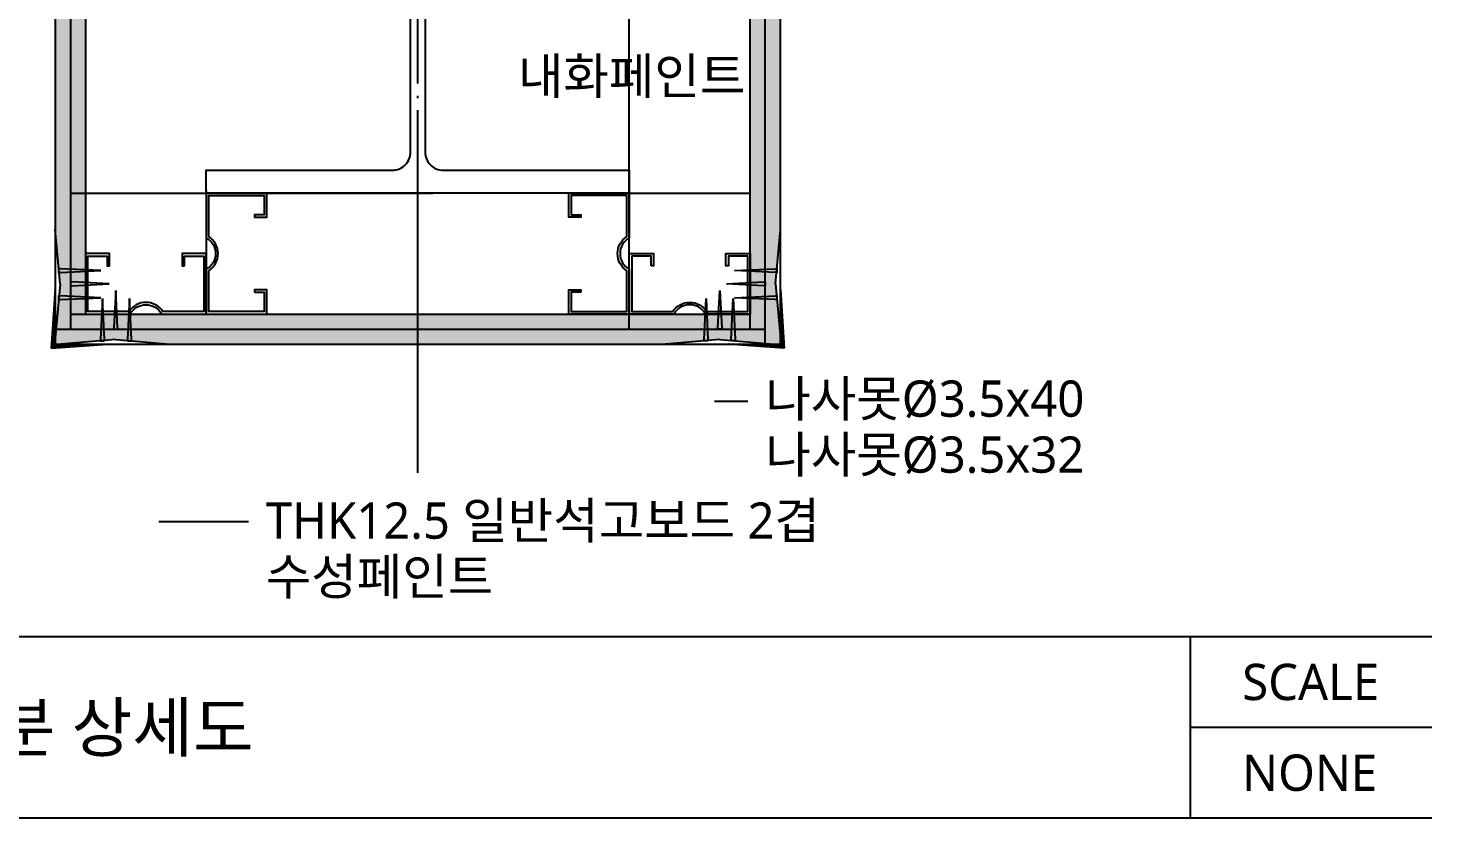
# Model space of a CAD drawing. Header units: millimetres. Extents: x 465 to 41696, y 198 to 5730.
# Drawn here: x 14583 to 15745, y 4350 to 5003 of the extents above; entities that cross this region are included whole.
import ezdxf
from ezdxf.enums import TextEntityAlignment as Align

# ---------------------------------------------------------------- set-up
doc = ezdxf.new("R2010")
doc.units = ezdxf.units.MM
doc.header["$LTSCALE"] = 200
for name, pattern in [('CEN', [62, 60, -1, 0, -1]), ('CEN-GAUN', [32.2, 30, -1, 0.2, -1]), ('HID', [2.3, 1.5, -0.8])]:
    doc.linetypes.add(name, pattern=pattern)
for name, color, linetype in [('01석고보드', 73, 'Continuous'), ('01하지철물', 8, 'Continuous'), ('02 S-COL', 2, 'Continuous'), ('1', 1, 'Continuous'), ('4', 4, 'Continuous'), ('8', 8, 'Continuous'), ('cen', 1, 'CEN'), ('LEAD', 6, 'Continuous'), ('TABLE', 7, 'Continuous'), ('TEXT', 3, 'Continuous')]:
    doc.layers.add(name, color=color, linetype=linetype)
doc.styles.add('스타일1', font='malgun.ttf')
pattern_1 = [(37.5, (21405.579, 3682.869), (-0.314967, 9.634119), [0, -7.6, 0, -8.5, 0, -8.125]), (7.5, (21405.579, 3682.869), (8.848884, 14.11073), [0, -4.1, 0, -6.85, 0, -2.625]), (327.5, (21399.429, 3682.869), (15.570709, 0.028295), [0, -2.5, 0, -9, 0, -11.75]), (317.5, (21399.429, 3682.869), (15.030633, 4.388378), [0, -1.25, 0, -5.9, 0, -6.75])]

msp = doc.modelspace()

# ---------------------------------------------------------------- hatches: boundary and pattern name
at = {"layer": '1'}
h = msp.add_hatch(dxfattribs=at)
h.set_pattern_fill('ANSI31', color=256, scale=0.1, style=0)
h.set_pattern_definition([(225, (24917.97074, 23356.3025), (0.224506403, -0.224506403), [])])
h.paths.add_polyline_path([(14609.7, 4740.2), (14609.7, 4739.1), (14649, 4741.9), (14635.8, 4741.9), (14635.9, 4741.4)])
h.paths.add_polyline_path([(14604, 4741.4), (14605.3, 4771.9), (14605.8, 4771.9), (14605.8, 4787.2), (14602.5, 4738.6), (14609.7, 4739.1), (14609.7, 4740.2), (14605.3, 4740, -1.92106)])
h.paths.add_polyline_path([(14604.4, 4740.8, 5.650939), (14604.8, 4740.5), (14609.7, 4740.7), (14609.7, 4741.9), (14605.8, 4741.9), (14605.8, 4771.9)])
h.paths.add_polyline_path([(14609.7, 4740.7), (14635.8, 4741.9), (14609.7, 4741.9)])
h = msp.add_hatch(dxfattribs=at)
h.set_pattern_fill('ANSI31', color=256, scale=0.1, style=0)
h.set_pattern_definition([(315, (4893.61914, 23356.3025), (-0.224506403, -0.224506403), [])])
h.paths.add_polyline_path([(15201.9, 4740.2), (15201.9, 4739.1), (15162.6, 4741.9), (15175.7, 4741.9), (15175.7, 4741.4)])
h.paths.add_polyline_path([(15207.6, 4741.4), (15206.3, 4771.9), (15205.8, 4771.9), (15205.8, 4787.2), (15209.1, 4738.6), (15201.9, 4739.1), (15201.9, 4740.2), (15206.3, 4740, 1.92106)])
h.paths.add_polyline_path([(15207.2, 4740.8, -5.650939), (15206.8, 4740.5), (15201.9, 4740.7), (15201.9, 4741.9), (15205.8, 4741.9), (15205.8, 4771.9)])
h.paths.add_polyline_path([(15201.9, 4740.7), (15175.7, 4741.9), (15201.9, 4741.9)])
at = {"layer": '8'}
h = msp.add_hatch(dxfattribs=at)
h.set_pattern_fill('AR-SAND', color=256, scale=5, style=0)
h.set_pattern_definition(pattern_1)
h.paths.add_polyline_path([(14618.3, 5341.2), (14610.8, 5341.9), (14605.8, 5341.9), (14605.8, 5336.9), (14609.8, 5291.9), (14605.8, 5246.9), (14605.8, 4836.9), (14609.8, 4791.9), (14606.5, 4754.4), (14618.3, 4754.4)])
h.paths.add_polyline_path([(14630.8, 5329.4), (14618.3, 5329.4), (14618.3, 4766.9), (14630.8, 4766.9)])
h.paths.add_polyline_path([(15193.3, 5329.4), (14630.8, 5329.4), (14630.8, 5316.9), (15193.3, 5316.9)])
h.paths.add_polyline_path([(15205.8, 5336.9), (15205.8, 5341.9), (15200.8, 5341.9), (15155.8, 5337.9), (15110.8, 5341.9), (14700.8, 5341.9), (14655.8, 5337.9), (14618.3, 5341.2), (14618.3, 5329.4), (15205.1, 5329.4)])
h.paths.add_polyline_path([(15193.3, 5316.9), (15180.8, 5316.9), (15180.8, 4754.4), (15193.3, 4754.4)])
h.paths.add_polyline_path([(15205.8, 5246.9), (15201.8, 5291.9), (15205.1, 5329.4), (15193.3, 5329.4), (15193.3, 4742.5), (15200.8, 4741.9), (15205.8, 4741.9), (15205.8, 4746.9), (15201.8, 4791.9), (15205.8, 4836.9)])
h = msp.add_hatch(dxfattribs=at)
h.set_pattern_fill('AR-SAND', color=256, scale=5, style=0)
h.set_pattern_definition(pattern_1)
h.paths.add_polyline_path([(15180.8, 4754.4), (15180.8, 4766.9), (14618.3, 4766.9), (14618.3, 4754.4)])
h = msp.add_hatch(dxfattribs=at)
h.set_pattern_fill('AR-SAND', color=256, scale=5, style=0)
h.set_pattern_definition(pattern_1)
h.paths.add_polyline_path([(15193.3, 4754.4), (14606.5, 4754.4), (14605.8, 4746.9), (14605.8, 4741.9), (14610.8, 4741.9), (14655.8, 4745.9), (14700.8, 4741.9), (15110.8, 4741.9), (15155.8, 4745.9), (15193.3, 4742.5)])

# ---------------------------------------------------------------- linework, layer by layer
at = {"layer": '01석고보드'}
for p, q in [((14618.3, 5341.9), (14618.3, 4754.4)), ((14630.8, 5329.4), (14630.8, 4766.9)), ((15193.3, 4741.9), (15193.3, 5329.4)), ((15180.8, 4754.4), (15180.8, 5316.9)), ((14609.8, 4791.9), (14605.8, 4836.9)), ((15201.8, 4791.9), (15205.8, 4836.9)), ((14609.8, 4791.9), (14605.8, 4746.9)), ((15201.8, 4791.9), (15205.8, 4746.9)), ((14618.3, 4766.9), (15180.8, 4766.9)), ((14605.8, 4754.4), (15193.3, 4754.4)), ((14655.8, 4745.9), (14610.8, 4741.9)), ((14655.8, 4745.9), (14700.8, 4741.9)), ((15155.8, 4745.9), (15110.8, 4741.9)), ((15155.8, 4745.9), (15200.8, 4741.9))]:
    msp.add_line(p, q, dxfattribs=at)
msp.add_lwpolyline([(14605.8, 5341.9), (14605.8, 4741.9), (15205.8, 4741.9), (15205.8, 5341.9)], close=True, dxfattribs=at)
at = {"layer": '01하지철물', "color": 4}
for p, q in [((14608.6, 4804.6), (14608.6, 4801.1)), ((14609.8, 4804.6), (14608.6, 4804.6)), ((14608.6, 4801.1), (14609.8, 4801.1)), ((14609.8, 4804.4), (14609.8, 4804.6)), ((14643.6, 4802.9), (14609.8, 4804.4)), ((14609.8, 4801.3), (14643.6, 4802.9)), ((14609.8, 4801.1), (14609.8, 4801.3)), ((15168, 4802.9), (15201.8, 4804.4)), ((15201.8, 4801.3), (15168, 4802.9)), ((15201.8, 4804.4), (15201.8, 4804.6)), ((15201.8, 4804.6), (15203, 4804.6)), ((15201.8, 4801.1), (15201.8, 4801.3)), ((15203, 4801.1), (15201.8, 4801.1)), ((15203, 4804.6), (15203, 4801.1)), ((14618.3, 4793.6), (14618.3, 4790.1)), ((14619.4, 4793.6), (14618.3, 4793.6)), ((14618.3, 4790.1), (14619.4, 4790.1)), ((14619.4, 4793.4), (14619.4, 4793.6)), ((14650.3, 4791.9), (14619.4, 4793.4)), ((14619.4, 4790.3), (14650.3, 4791.9)), ((14619.4, 4790.1), (14619.4, 4790.3)), ((14655.8, 4786.4), (14654.2, 4755.5)), ((14657.4, 4755.5), (14655.8, 4786.4)), ((15154.2, 4755.5), (15155.8, 4786.4)), ((15155.8, 4786.4), (15157.4, 4755.5)), ((15161.3, 4791.9), (15192.2, 4793.4)), ((15192.2, 4790.3), (15161.3, 4791.9)), ((15192.2, 4793.4), (15192.2, 4793.6)), ((15192.2, 4793.6), (15193.3, 4793.6)), ((15192.2, 4790.1), (15192.2, 4790.3)), ((15193.3, 4790.1), (15192.2, 4790.1)), ((15193.3, 4793.6), (15193.3, 4790.1)), ((14608.6, 4782.1), (14608.6, 4778.6)), ((14609.8, 4782.1), (14608.6, 4782.1)), ((14608.6, 4778.6), (14609.8, 4778.6)), ((14609.8, 4781.9), (14609.8, 4782.1)), ((14643.6, 4780.4), (14609.8, 4781.9)), ((14609.8, 4778.8), (14643.6, 4780.4)), ((14609.8, 4778.6), (14609.8, 4778.8)), ((14644.8, 4779.7), (14643.2, 4745.8)), ((14646.4, 4745.8), (14644.8, 4779.7)), ((14667.3, 4779.7), (14665.7, 4745.8)), ((14668.9, 4745.8), (14667.3, 4779.7)), ((15142.7, 4745.8), (15144.3, 4779.7)), ((15144.3, 4779.7), (15145.9, 4745.8)), ((15165.2, 4745.8), (15166.8, 4779.7)), ((15166.8, 4779.7), (15168.4, 4745.8)), ((15168, 4780.4), (15201.8, 4781.9)), ((15201.8, 4778.8), (15168, 4780.4)), ((15201.8, 4781.9), (15201.8, 4782.1)), ((15201.8, 4782.1), (15203, 4782.1)), ((15201.8, 4778.6), (15201.8, 4778.8)), ((15203, 4778.6), (15201.8, 4778.6)), ((15203, 4782.1), (15203, 4778.6)), ((14654.2, 4755.5), (14654, 4755.5)), ((14654, 4755.5), (14654, 4754.4)), ((14654, 4754.4), (14657.5, 4754.4)), ((14657.5, 4755.5), (14657.4, 4755.5)), ((14657.5, 4754.4), (14657.5, 4755.5)), ((15154, 4755.5), (15154.2, 4755.5)), ((15154, 4754.4), (15154, 4755.5)), ((15157.5, 4754.4), (15154, 4754.4)), ((15157.4, 4755.5), (15157.5, 4755.5)), ((15157.5, 4755.5), (15157.5, 4754.4)), ((14643.2, 4745.8), (14643, 4745.8)), ((14643, 4745.8), (14643, 4744.7)), ((14643, 4744.7), (14646.5, 4744.7)), ((14646.5, 4745.8), (14646.4, 4745.8)), ((14646.5, 4744.7), (14646.5, 4745.8)), ((14665.7, 4745.8), (14665.5, 4745.8)), ((14665.5, 4745.8), (14665.5, 4744.7)), ((14665.5, 4744.7), (14669, 4744.7)), ((14669, 4745.8), (14668.9, 4745.8)), ((14669, 4744.7), (14669, 4745.8)), ((15142.5, 4744.7), (15142.5, 4745.8)), ((15142.5, 4745.8), (15142.7, 4745.8)), ((15146, 4744.7), (15142.5, 4744.7)), ((15145.9, 4745.8), (15146, 4745.8)), ((15146, 4745.8), (15146, 4744.7)), ((15165, 4745.8), (15165.2, 4745.8)), ((15165, 4744.7), (15165, 4745.8)), ((15168.5, 4744.7), (15165, 4744.7)), ((15168.4, 4745.8), (15168.5, 4745.8)), ((15168.5, 4745.8), (15168.5, 4744.7))]:
    msp.add_line(p, q, dxfattribs=at)
at = {"layer": '02 S-COL', "linetype": 'Continuous'}
msp.add_lwpolyline([(14730.8, 5197.9), (14730.8, 5216.9), (15080.8, 5216.9), (15080.8, 5197.9), (14926.8, 5197.9, 0.414214), (14911.8, 5182.9), (14911.8, 4900.9, 0.414214), (14926.8, 4885.9), (15080.8, 4885.9), (15080.8, 4866.9), (14730.8, 4866.9), (14730.8, 4885.9), (14884.8, 4885.9, 0.414214), (14899.8, 4900.9), (14899.8, 5182.9, 0.414214), (14884.8, 5197.9)], format="xyb", close=True, dxfattribs=at)
at = {"layer": '1'}
for p, q in [((14605.8, 4787.2), (14602.5, 4738.6)), ((15205.8, 4787.2), (15209.1, 4738.6)), ((14602.5, 4738.6), (14649, 4741.9)), ((15209.1, 4738.6), (15162.6, 4741.9))]:
    msp.add_line(p, q, dxfattribs=at)
at = {"layer": '4'}
for points in [[(14770.8, 4784.9), (14778.8, 4784.9), (14778.8, 4768.9), (14732.8, 4768.9), (14732.8, 4802.7, 0.542783), (14732.8, 4831), (14732.8, 4864.9), (14778.8, 4864.9), (14778.8, 4848.9), (14770.8, 4848.9), (14770.8, 4846.9), (14780.8, 4846.9), (14780.8, 4866.9), (14730.8, 4866.9), (14730.8, 4829.9, -0.589997), (14730.8, 4803.9), (14730.8, 4766.9), (14780.8, 4766.9), (14780.8, 4786.9), (14770.8, 4786.9)], [(15040.8, 4784.9), (15032.8, 4784.9), (15032.8, 4768.9), (15078.8, 4768.9), (15078.8, 4802.7, -0.542783), (15078.8, 4831), (15078.8, 4864.9), (15032.8, 4864.9), (15032.8, 4848.9), (15040.8, 4848.9), (15040.8, 4846.9), (15030.8, 4846.9), (15030.8, 4866.9), (15080.8, 4866.9), (15080.8, 4829.9, 0.589997), (15080.8, 4803.9), (15080.8, 4766.9), (15030.8, 4766.9), (15030.8, 4786.9), (15040.8, 4786.9)], [(14712.8, 4806.9), (14712.8, 4814.9), (14728.8, 4814.9), (14728.8, 4768.9), (14694.9, 4768.9, 0.542783), (14666.7, 4768.9), (14632.8, 4768.9), (14632.8, 4814.9), (14648.8, 4814.9), (14648.8, 4806.9), (14650.8, 4806.9), (14650.8, 4816.9), (14630.8, 4816.9), (14630.8, 4766.9), (14667.8, 4766.9, -0.589997), (14693.8, 4766.9), (14730.8, 4766.9), (14730.8, 4816.9), (14710.8, 4816.9), (14710.8, 4806.9)], [(15098.8, 4806.9), (15098.8, 4814.9), (15082.8, 4814.9), (15082.8, 4768.9), (15116.7, 4768.9, -0.542783), (15144.9, 4768.9), (15178.8, 4768.9), (15178.8, 4814.9), (15162.8, 4814.9), (15162.8, 4806.9), (15160.8, 4806.9), (15160.8, 4816.9), (15180.8, 4816.9), (15180.8, 4766.9), (15143.8, 4766.9, 0.589997), (15117.8, 4766.9), (15080.8, 4766.9), (15080.8, 4816.9), (15100.8, 4816.9), (15100.8, 4806.9)]]:
    msp.add_lwpolyline(points, format="xyb", close=True, dxfattribs=at)
at = {"layer": '8', "linetype": 'HID'}
for p, q in [((14730.8, 5329.4), (14730.8, 4766.9)), ((15080.8, 4754.4), (15080.8, 5316.9)), ((14618.3, 4866.9), (15180.8, 4866.9))]:
    msp.add_line(p, q, dxfattribs=at)
at = {"layer": 'cen', "linetype": 'CEN-GAUN', "ltscale": 0.05}
msp.add_line((14905.8, 4635.5), (14905.8, 5399), dxfattribs=at)
at = {"layer": 'LEAD'}
msp.add_line((14691.4, 4595.2), (14765.7, 4595.2), dxfattribs=at)
for points in [[(14905.8, 4965.6, 0, 9, 0), (14932.8, 4965.6, 0, 0, 0), (14980.8, 4965.6, 0, 0, 0)], [(15151.4, 4747, 0, 9, 0), (15151.4, 4720, 0, 0, 0), (15151.4, 4694.8, 0, 0, 0)], [(14691.4, 4740.8, 0, 13.3, 0), (14691.4, 4700.8, 0, 0, 0), (14691.4, 4595.2, 0, 0, 0)]]:
    msp.add_lwpolyline(points, format="xyseb", dxfattribs=at)
msp.add_lwpolyline([(15151.4, 4694.8), (15178.9, 4694.8)], dxfattribs=at)
at = {"layer": 'TABLE', "color": 4}
for p, q in [((8875, 4500), (15745, 4500)), ((15545, 4500), (15545, 4350)), ((15545, 4425), (15745, 4425))]:
    msp.add_line(p, q, dxfattribs=at)
at = {"layer": 'TABLE', "color": 3}
msp.add_line((8875, 4350), (15745, 4350), dxfattribs=at)

# ---------------------------------------------------------------- texts
at = {"layer": 'TEXT', "style": '스타일1'}
for s, height, p in [('내화페인트', 30, (14988.6, 4963.8)), ('나사못%%c3.5x40', 30, (15193.4, 4696.9)), ('나사못%%c3.5x32', 30, (15193.4, 4650.6)), ('THK12.5 일반석고보드 2겹', 30, (14780, 4596, 0)), ('수성페인트', 30, (14780, 4549.7, 0)), ('기둥 커버 부분 상세도', 40, (14277.5, 4424.9))]:
    msp.add_text(s, height=height, dxfattribs=at).set_placement(p, align=Align.MIDDLE_LEFT)
for s, p in [('SCALE', (15644.7, 4462.5)), ('NONE', (15643.8, 4387.4))]:
    msp.add_text(s, height=30, dxfattribs=at).set_placement(p, align=Align.MIDDLE_CENTER)

doc.saveas('drawing.dxf')
